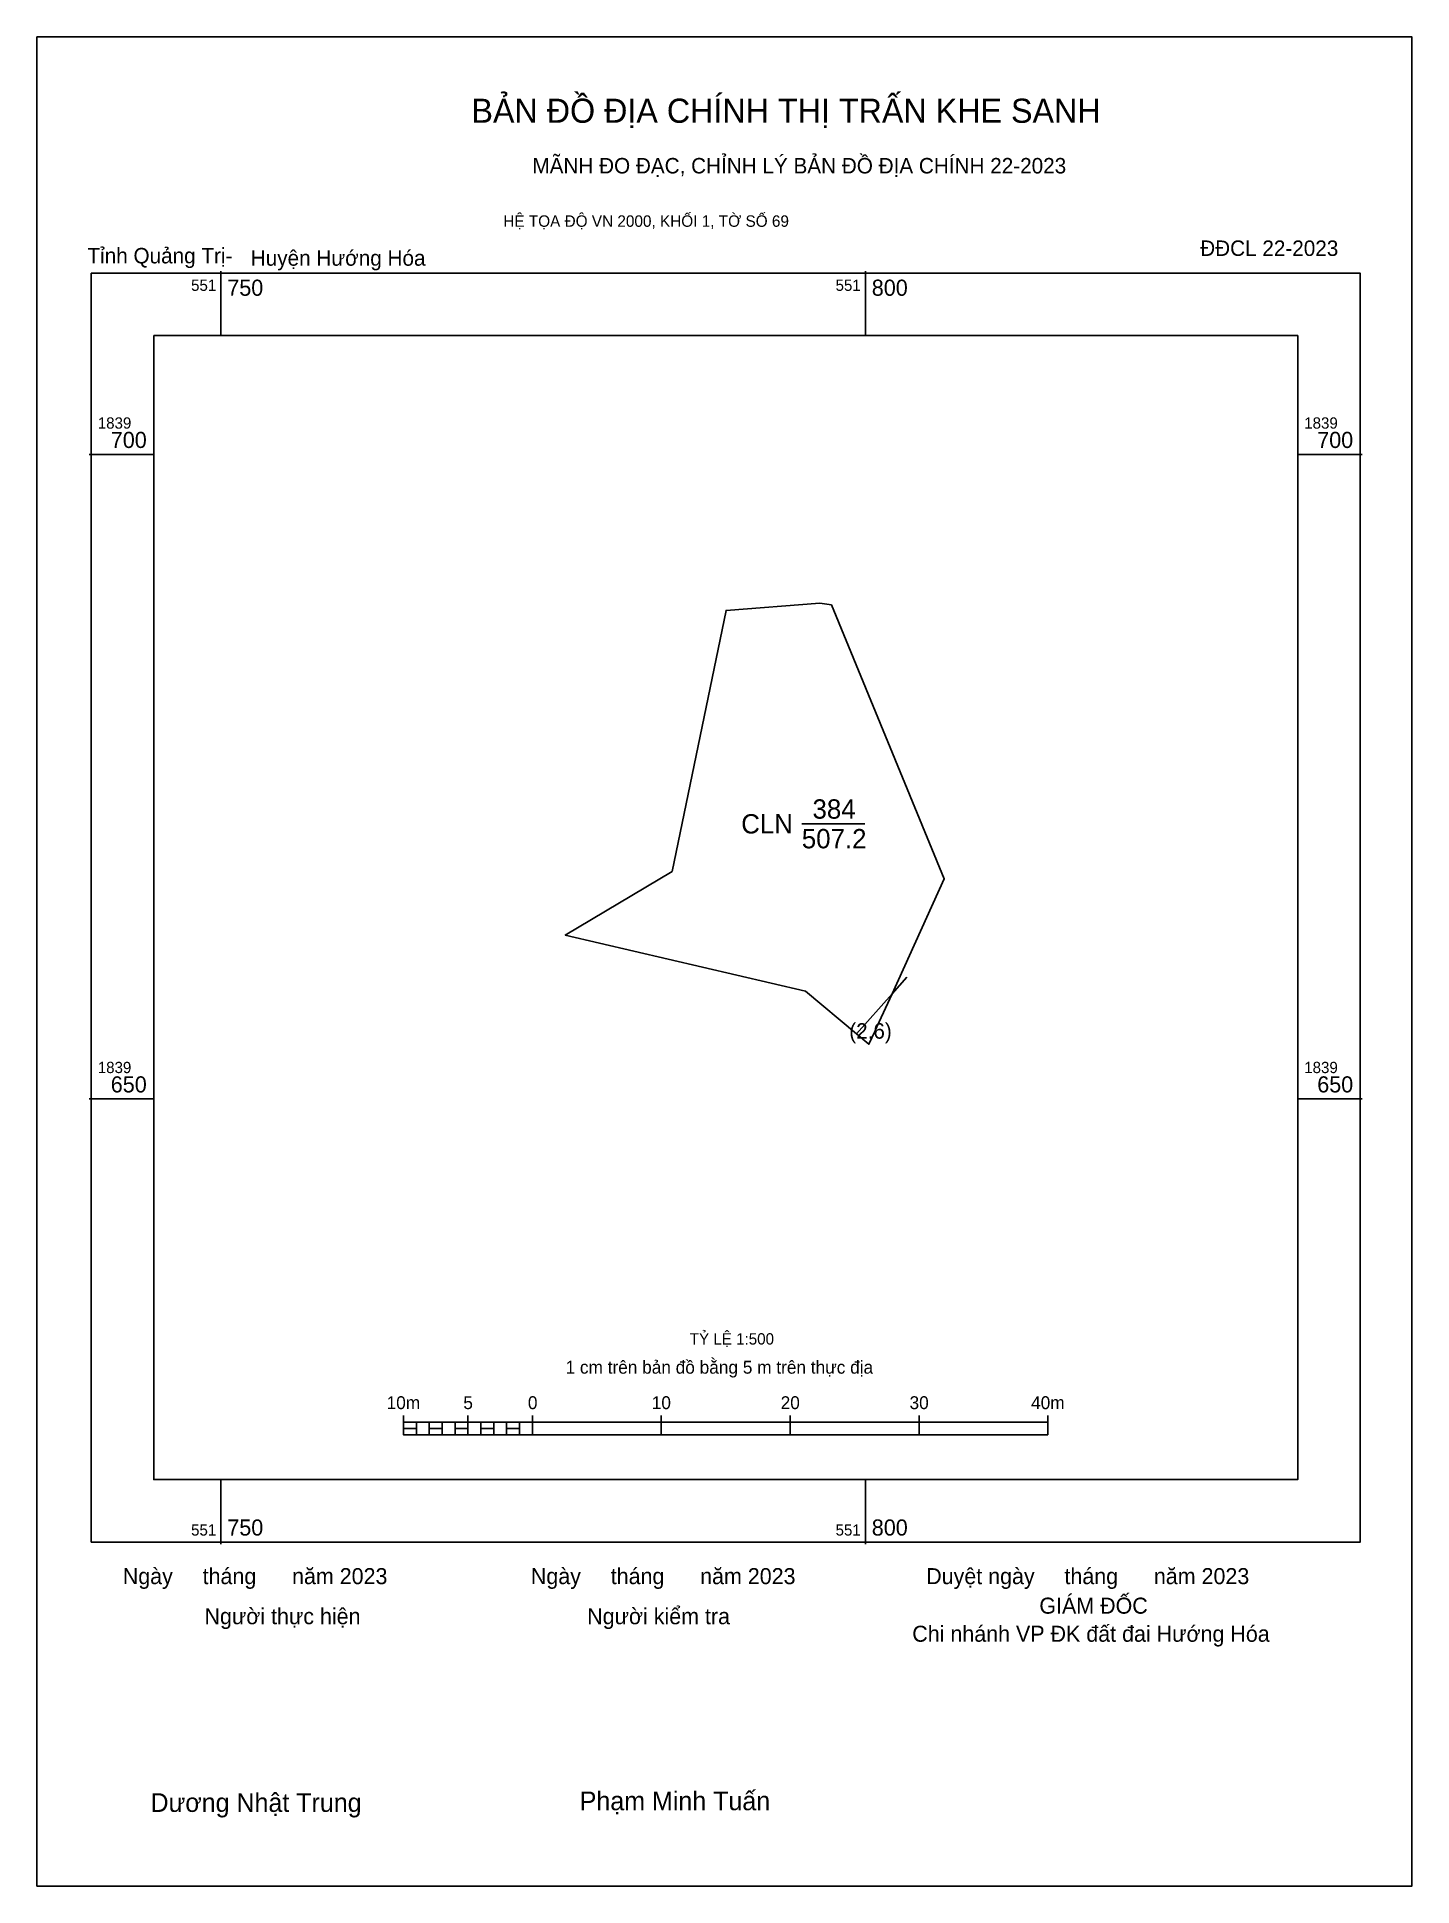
# Model space of a CAD drawing. Extents: x 551736 to 551842, y 1839589 to 1839732.
import ezdxf

# ---------------------------------------------------------------- set-up
doc = ezdxf.new("R2010")
doc.units = 0
for name, color, linetype in [('Level 10', 7, 'Continuous'), ('Level 13', 7, 'Continuous'), ('Level 15', 7, 'Continuous'), ('Level 50', 7, 'Continuous'), ('Level 6', 7, 'Continuous'), ('Level 62', 7, 'Continuous'), ('Level 63', 7, 'Continuous'), ('Level 9', 7, 'Continuous')]:
    doc.layers.add(name, color=color, linetype=linetype)

msp = doc.modelspace()

# ---------------------------------------------------------------- linework, layer by layer
at = {"layer": 'Level 10'}
msp.add_line((551795.07, 1839671.34), (551799.97, 1839671.34), dxfattribs=at)
msp.add_lwpolyline([(551800.75, 1839655.27), (551800.28, 1839654.24), (551799.31, 1839655.05), (551795.35, 1839658.35), (551776.72, 1839662.71), (551785.01, 1839667.65), (551789.2, 1839687.9), (551796.48, 1839688.45), (551797.37, 1839688.33), (551806.12, 1839667.06), (551802.07, 1839658.16), (551800.89, 1839655.58)], close=True, dxfattribs=at)
at = {"layer": 'Level 15'}
msp.add_lwpolyline([(551735.73, 1839732.39), (551842.41, 1839732.39), (551842.41, 1839588.93), (551735.73, 1839588.93)], close=True, dxfattribs=at)
at = {"layer": 'Level 50'}
msp.add_lwpolyline([(551799.31, 1839655.05), (551802.07, 1839658.16), (551803.21, 1839659.45)], dxfattribs=at)
at = {"layer": 'Level 62'}
msp.add_lwpolyline([(551744.79, 1839709.22), (551833.55, 1839709.22), (551833.55, 1839620.46), (551744.79, 1839620.46)], close=True, dxfattribs=at)
at = {"layer": 'Level 63'}
for p, q in [((551750, 1839714.22), (551750, 1839709.22)), ((551800, 1839714.22), (551800, 1839709.22)), ((551739.79, 1839700), (551744.79, 1839700)), ((551833.55, 1839700), (551838.55, 1839700)), ((551739.79, 1839650), (551744.79, 1839650)), ((551833.55, 1839650), (551838.55, 1839650)), ((551764.17, 1839625.43), (551764.17, 1839623.93)), ((551764.17, 1839624.93), (551814.17, 1839624.93)), ((551765.17, 1839624.93), (551765.17, 1839623.93)), ((551766.17, 1839624.93), (551766.17, 1839623.93)), ((551767.17, 1839624.93), (551767.17, 1839623.93)), ((551768.17, 1839624.93), (551768.17, 1839623.93)), ((551769.17, 1839625.43), (551769.17, 1839623.93)), ((551769.17, 1839624.93), (551769.17, 1839623.93)), ((551770.17, 1839624.93), (551770.17, 1839623.93)), ((551771.17, 1839624.93), (551771.17, 1839623.93)), ((551772.17, 1839624.93), (551772.17, 1839623.93)), ((551773.17, 1839624.93), (551773.17, 1839623.93)), ((551774.17, 1839625.43), (551774.17, 1839623.93)), ((551774.17, 1839624.93), (551774.17, 1839623.93)), ((551784.17, 1839625.43), (551784.17, 1839623.93)), ((551794.17, 1839625.43), (551794.17, 1839623.93)), ((551804.17, 1839625.43), (551804.17, 1839623.93)), ((551814.17, 1839625.43), (551814.17, 1839623.93)), ((551764.17, 1839623.93), (551814.17, 1839623.93)), ((551750, 1839620.46), (551750, 1839615.46)), ((551800, 1839620.46), (551800, 1839615.46))]:
    msp.add_line(p, q, dxfattribs=at)
for points in [[(551739.95, 1839714.06), (551838.39, 1839714.06), (551838.39, 1839615.62), (551739.95, 1839615.62)], [(551764.17, 1839624.43), (551765.17, 1839624.43), (551765.17, 1839623.93), (551764.17, 1839623.93)], [(551764.17, 1839624.43), (551765.17, 1839624.43), (551765.17, 1839623.93), (551764.17, 1839623.93)], [(551766.17, 1839624.43), (551767.17, 1839624.43), (551767.17, 1839623.93), (551766.17, 1839623.93)], [(551768.17, 1839624.43), (551769.17, 1839624.43), (551769.17, 1839623.93), (551768.17, 1839623.93)], [(551770.17, 1839624.43), (551771.17, 1839624.43), (551771.17, 1839623.93), (551770.17, 1839623.93)], [(551772.17, 1839624.43), (551773.17, 1839624.43), (551773.17, 1839623.93), (551772.17, 1839623.93)]]:
    msp.add_lwpolyline(points, close=True, dxfattribs=at)

# ---------------------------------------------------------------- texts
at = {"layer": 'Level 13'}
for s, p in [('384', (551795.9, 1839671.74)), ('CLN', (551790.37, 1839670.59)), ('507.2', (551795.07, 1839669.44))]:
    msp.add_text(s, height=1.5, dxfattribs=at).set_placement(p)
at = {"layer": 'Level 6'}
msp.add_text('TỶ LỆ 1:500', height=0.879, dxfattribs=at).set_placement((551786.38, 1839630.94))
at = {"layer": 'Level 63'}
for s, height, p in [('BẢN ĐỒ ĐỊA CHÍNH THỊ TRẤN KHE SANH', 1.8718, (551769.44, 1839725.73)), ('MÃNH ĐO ĐẠC, CHỈNH LÝ BẢN ĐỒ ĐỊA CHÍNH 22-2023', 1.2011, (551774.17, 1839721.8)), ('HỆ TỌA ĐỘ VN 2000, KHỐI 1, TỜ SỐ 69', 0.8891, (551771.91, 1839717.66)), ('551', 0.875, (551747.69, 1839712.69)), ('750', 1.25, (551750.5, 1839712.31)), ('551', 0.875, (551797.69, 1839712.69)), ('800', 1.25, (551800.5, 1839712.31)), ('1839', 0.875, (551740.45, 1839702)), ('700', 1.25, (551741.46, 1839700.5)), ('1839', 0.875, (551834.05, 1839702)), ('700', 1.25, (551835.06, 1839700.5)), ('1839', 0.875, (551740.45, 1839652)), ('1839', 0.875, (551834.05, 1839652)), ('650', 1.25, (551741.46, 1839650.5)), ('650', 1.25, (551835.06, 1839650.5)), ('1 cm trên bản đồ bằng 5 m trên thực địa', 1, (551776.74, 1839628.68)), ('10m', 1, (551762.86, 1839625.93)), ('5', 1, (551768.81, 1839625.93)), ('0', 1, (551773.82, 1839625.93)), ('10', 1, (551783.43, 1839625.93)), ('20', 1, (551793.43, 1839625.93)), ('30', 1, (551803.43, 1839625.93)), ('40m', 1, (551812.86, 1839625.93)), ('551', 0.875, (551747.69, 1839616.12)), ('750', 1.25, (551750.5, 1839616.12)), ('551', 0.875, (551797.69, 1839616.12)), ('800', 1.25, (551800.5, 1839616.12)), ('Ngày     tháng      năm 2023', 1.2442, (551742.39, 1839612.35)), ('Ngày     tháng      năm 2023', 1.2442, (551774.05, 1839612.35)), ('Duyệt ngày     tháng      năm 2023', 1.2442, (551804.72, 1839612.35)), ('GIÁM ĐỐC', 1.244, (551813.5, 1839610.06)), ('Người thực hiện', 1.2442, (551748.73, 1839609.24)), ('Người kiểm tra', 1.2442, (551778.42, 1839609.24)), ('Chi nhánh VP ĐK đất đai Hướng Hóa', 1.2442, (551803.64, 1839607.88)), ('Dương Nhật Trung', 1.4512, (551744.54, 1839594.68)), ('Phạm Minh Tuấn', 1.4512, (551777.84, 1839594.81))]:
    msp.add_text(s, height=height, dxfattribs=at).set_placement(p)
at = {"layer": 'Level 9'}
for s, height, p in [('Tỉnh Quảng Trị-', 1.2011, (551739.65, 1839714.82)), ('Huyện Hướng Hóa', 1.2011, (551752.32, 1839714.64)), ('ĐĐCL 22-2023', 1.2011, (551825.98, 1839715.4)), ('(2.6)', 1.201, (551798.75, 1839654.67))]:
    msp.add_text(s, height=height, dxfattribs=at).set_placement(p)

doc.saveas('drawing.dxf')
